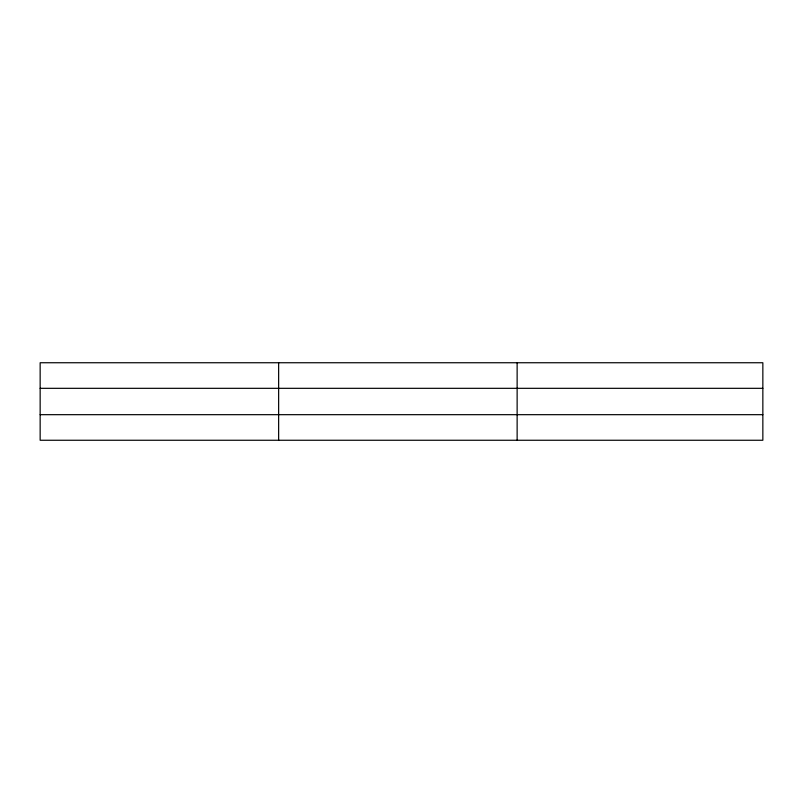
<?xml version="1.0" encoding="UTF-8"?>
<svg xmlns="http://www.w3.org/2000/svg" width="803" height="803" viewBox="0 0 803 803"><rect width="100%" height="100%" fill="white"/><g stroke="black" fill="none" stroke-linecap="round" stroke-linejoin="round"><path stroke-width="1.2" d="M278.641 362.745L278.641 440.255M517.132 362.745L517.132 440.255M762.85 414.679L762.85 440.255L40.15 440.255L40.15 362.745L762.85 362.745L762.85 414.679L40.15 414.679M40.15 388.321L762.85 388.321"/></g></svg>
